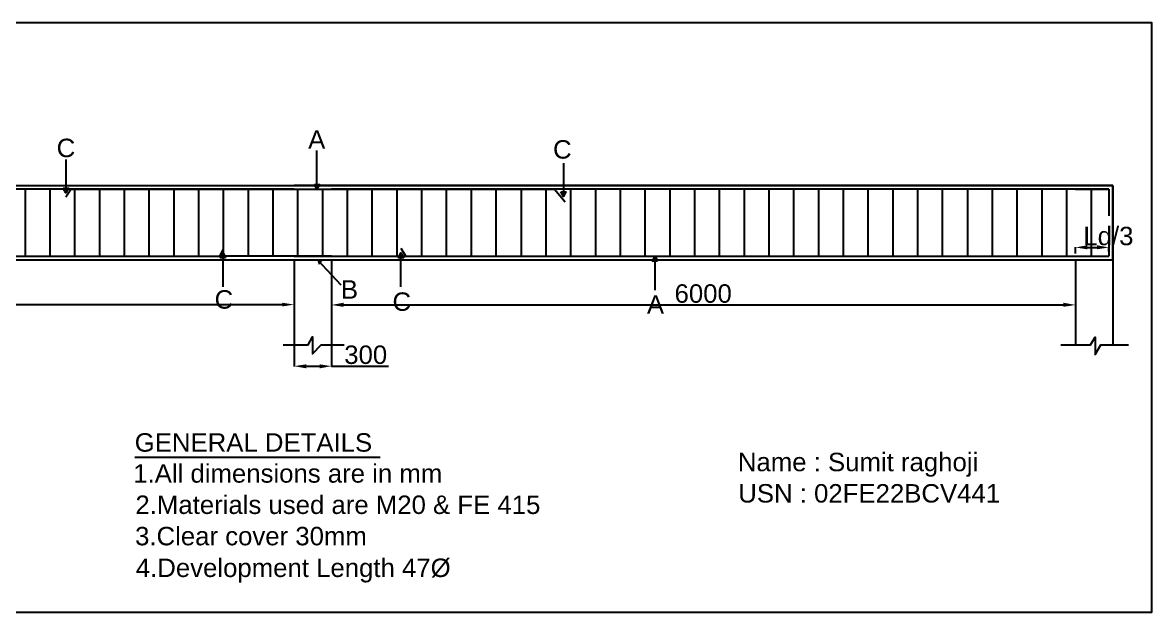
# Model space of a CAD drawing. Header units: metres. Extents: x 2042 to 16147, y 2604 to 5965.
# Drawn here: x 9707 to 16147, y 2604 to 5965 of the extents above; entities that cross this region are included whole.
import ezdxf

# ---------------------------------------------------------------- set-up
doc = ezdxf.new("R2010")
doc.units = ezdxf.units.M
doc.styles.add('Annotative', font='arial.ttf')

msp = doc.modelspace()

# ---------------------------------------------------------------- hatches: boundary and pattern name
for points in [[(11371.922, 5042.972), (11401.331, 5042.972), (11386.627, 5015.665)], [(9939.331, 5021.966), (9968.739, 5021.966), (9954.034, 4994.659)], [(12777.207, 5000.961), (12806.615, 5000.961), (12791.911, 4973.653)], [(10850.98, 4652.265), (10865.684, 4624.958), (10836.276, 4624.958)], [(11865.557, 4652.265), (11882.362, 4624.958), (11850.853, 4624.958)], [(15781.027, 4696.378), (15781.027, 4673.271), (15713.809, 4683.774)], [(15835.643, 4696.378), (15835.643, 4673.271), (15902.861, 4683.774)], [(11388.727, 4612.355), (11418.135, 4603.952), (11390.827, 4603.952)], [(11390.827, 4603.952), (11418.135, 4603.952), (11397.129, 4582.946)], [(13314.953, 4633.361), (13329.658, 4606.053), (13300.249, 4606.053)], [(11189.172, 4368.688), (11189.172, 4347.682), (11256.391, 4358.185)], [(11537.868, 4368.688), (11537.868, 4345.582), (11468.549, 4356.084)], [(15644.49, 4368.688), (15644.49, 4345.582), (15713.809, 4356.084)], [(11325.71, 4017.892), (11325.71, 3994.786), (11256.391, 4007.389)], [(11401.331, 4017.892), (11401.331, 3994.786), (11468.549, 4007.389)]]:
    msp.add_hatch(color=256).paths.add_polyline_path(points)

# ---------------------------------------------------------------- linework, layer by layer
for p, q in [((11386.627, 5042.972), (11386.627, 5236.225)), ((9954.034, 5185.811), (9954.034, 4994.659)), ((12791.911, 5164.806), (12791.911, 4973.653)), ((11468.549, 5036.671), (11256.391, 5036.671)), ((15713.81, 5036.671), (11468.549, 5036.671)), ((15925.968, 5036.671), (15713.81, 5036.671)), ((15925.968, 5036.671), (15925.968, 4612.355)), ((9983.443, 5015.665), (8286.179, 5015.665)), ((9722.971, 4633.36), (9722.971, 5015.665)), ((9863.71, 4633.36), (9863.71, 5015.665)), ((10004.448, 4633.36), (10004.448, 5015.665)), ((10147.287, 4633.36), (10147.287, 5015.665)), ((10288.026, 4633.36), (10288.026, 5015.665)), ((10428.764, 4633.36), (10428.764, 5015.665)), ((10571.603, 4633.36), (10571.603, 5015.665)), ((10712.342, 4633.36), (10712.342, 5015.665)), ((10853.08, 4633.36), (10853.08, 5015.665)), ((10995.92, 4633.36), (10995.92, 5015.665)), ((11136.658, 4633.36), (11136.658, 5015.665)), ((11256.391, 5015.665), (11468.549, 5015.665)), ((11277.397, 4633.36), (11277.397, 5015.665)), ((11420.236, 4633.36), (11420.236, 5015.665)), ((15713.81, 5015.665), (11468.549, 5015.665)), ((11468.549, 5015.665), (12741.496, 5015.665)), ((11560.974, 4633.36), (11560.974, 5015.665)), ((11701.713, 4633.36), (11701.713, 5015.665)), ((11844.552, 4633.36), (11844.552, 5015.665)), ((11985.29, 4633.36), (11985.29, 5015.665)), ((12126.029, 4633.36), (12126.029, 5015.665)), ((12268.868, 4633.36), (12268.868, 5015.665)), ((12409.606, 4633.36), (12409.606, 5015.665)), ((12552.445, 4633.36), (12552.445, 5015.665)), ((12693.184, 4633.36), (12693.184, 5015.665)), ((12833.922, 4633.36), (12833.922, 5015.665)), ((12976.761, 4633.36), (12976.761, 5015.665)), ((13117.499, 4633.36), (13117.499, 5015.665)), ((13258.238, 4633.36), (13258.238, 5015.665)), ((13401.077, 4633.36), (13401.077, 5015.665)), ((13541.815, 4633.36), (13541.815, 5015.665)), ((13682.554, 4633.36), (13682.554, 5015.665)), ((13825.393, 4633.36), (13825.393, 5015.665)), ((13966.131, 4633.36), (13966.131, 5015.665)), ((14106.87, 4633.36), (14106.87, 5015.665)), ((14249.709, 4633.36), (14249.709, 5015.665)), ((14390.447, 4633.36), (14390.447, 5015.665)), ((14531.186, 4633.36), (14531.186, 5015.665)), ((14674.024, 4633.36), (14674.024, 5015.665)), ((14814.763, 4633.36), (14814.763, 5015.665)), ((14955.501, 4633.36), (14955.501, 5015.665)), ((15098.341, 4633.36), (15098.341, 5015.665)), ((15239.079, 4633.36), (15239.079, 5015.665)), ((15379.818, 4633.36), (15379.818, 5015.665)), ((15522.657, 4633.36), (15522.657, 5015.665)), ((15663.395, 4633.36), (15663.395, 5015.665)), ((15713.809, 5015.665), (15902.861, 5015.665)), ((15902.861, 5015.665), (15713.81, 5015.665)), ((15804.134, 4633.36), (15804.134, 5015.665)), ((15902.861, 5015.665), (15902.861, 4864.423)), ((15902.861, 4782.501), (15902.861, 4633.361)), ((10850.98, 4459.013), (10850.98, 4652.265)), ((11865.557, 4459.013), (11865.557, 4652.265)), ((15713.809, 4650.165), (15713.809, 4685.875)), ((15781.027, 4683.774), (15835.643, 4683.774)), ((15902.861, 4660.668), (15902.861, 4685.875)), ((7437.547, 4633.361), (10832.075, 4633.361)), ((11256.391, 4633.361), (10832.075, 4633.361)), ((11256.39, 4612.355), (11256.39, 4129.223)), ((11256.391, 4633.361), (11468.549, 4633.361)), ((11468.549, 4633.361), (11256.391, 4633.361)), ((11256.391, 4612.355), (11256.391, 4129.223)), ((11256.391, 4612.355), (11256.391, 4358.185)), ((11388.727, 4612.355), (11523.164, 4471.616)), ((11468.549, 4633.361), (11892.865, 4633.361)), ((11468.549, 4612.355), (11468.549, 4129.223)), ((11468.549, 4612.355), (11468.549, 4129.223)), ((11468.549, 4612.355), (11468.549, 4356.084)), ((11892.865, 4633.361), (15902.861, 4633.361)), ((13314.953, 4440.108), (13314.953, 4633.361)), ((15713.809, 4612.355), (15713.809, 4129.223)), ((15713.809, 4612.355), (15713.809, 4356.084)), ((15713.81, 4612.355), (15713.81, 4129.223)), ((15925.967, 4612.355), (15925.967, 4129.223)), ((15925.968, 4612.355), (15925.968, 4129.223)), ((7082.55, 4358.185), (11189.172, 4358.185)), ((11537.868, 4356.084), (15644.49, 4356.084)), ((11256.391, 4127.122), (11256.391, 4005.289)), ((11468.549, 4127.122), (11468.549, 4005.289)), ((11325.71, 4007.389), (11401.33, 4007.389)), ((11468.549, 4007.389), (11794.138, 4007.389)), ((10346.842, 3488.548), (11747.925, 3488.548))]:
    msp.add_line(p, q)
for points in [[(2083.184, 5965.124), (16146.527, 5965.124), (16146.527, 2604.206), (2083.184, 2604.206)], [(11371.922, 5042.972), (11401.331, 5042.972), (11386.627, 5015.665)], [(9939.331, 5021.966), (9968.739, 5021.966), (9954.034, 4994.659)], [(12777.207, 5000.961), (12806.615, 5000.961), (12791.911, 4973.653)], [(10865.684, 4624.958), (10836.276, 4624.958), (10850.98, 4652.265)], [(11882.362, 4624.958), (11850.853, 4624.958), (11865.557, 4652.265)], [(13329.658, 4606.053), (13300.249, 4606.053), (13314.953, 4633.361)]]:
    msp.add_lwpolyline(points, close=True)
for points in [[(2345.755, 4612.355), (15925.968, 4612.355), (15925.968, 5036.671)], [(6801.073, 5036.671), (7013.231, 5036.671), (11256.391, 5036.671), (11468.549, 5036.671), (15713.809, 5036.671), (15925.968, 5036.671)], [(11256.391, 5015.665), (9983.443, 5015.665), (9954.034, 4969.452)], [(9983.443, 5015.665), (11256.391, 5015.665), (11468.549, 5015.665)], [(11468.549, 5015.665), (12741.496, 5015.665), (12802.413, 4944.245)], [(11256.391, 4633.361), (10832.075, 4633.361), (10853.081, 4675.372)], [(11468.549, 4633.361), (11892.865, 4633.361), (11867.658, 4677.472)], [(11193.374, 4129.222), (11336.213, 4129.222), (11361.419, 4175.435), (11361.419, 4076.708), (11409.732, 4129.222), (11542.069, 4129.222)], [(15629.786, 4129.222), (15799.932, 4129.222), (15825.139, 4173.335), (15825.139, 4074.608), (15858.749, 4129.222), (16016.292, 4129.222)]]:
    msp.add_lwpolyline(points)

# ---------------------------------------------------------------- texts
at = {"style": 'Annotative'}
for s, height, p in [('A', 105.127, (11336.245, 5246.718)), ('C', 105.127, (9901.501, 5198.427)), ('C', 105.127, (12733.121, 5190.053)), ('Ld/3', 105.1266, (15758.217, 4696.487)), ('B', 105.127, (11523.171, 4391.78)), ('6000', 105.1266, (13426.347, 4368.704)), ('C', 105.127, (10802.682, 4335.114)), ('C', 105.127, (11817.238, 4322.507)), ('A', 105.127, (13268.731, 4305.712)), ('300', 105.1266, (11542.06, 4020.019)), ('GENERAL DETAILS', 105.12659, (10346.857, 3520.082)), ('Name : Sumit raghoji', 105.12659, (13787.593, 3408.737)), ('1.All dimensions are in mm', 105.12659, (10338.437, 3343.633)), ('USN : 02FE22BCV441', 105.12659, (13789.732, 3230.175)), ('2.Materials used are M20 & FE 415', 105.12659, (10351.044, 3165.072)), ('3.Clear cover 30mm', 105.12659, (10348.905, 2986.511)), ('4.Development Length 47Ø', 105.12659, (10353.138, 2805.838))]:
    msp.add_text(s, height=height, dxfattribs=at).set_placement(p)

doc.saveas('drawing.dxf')
